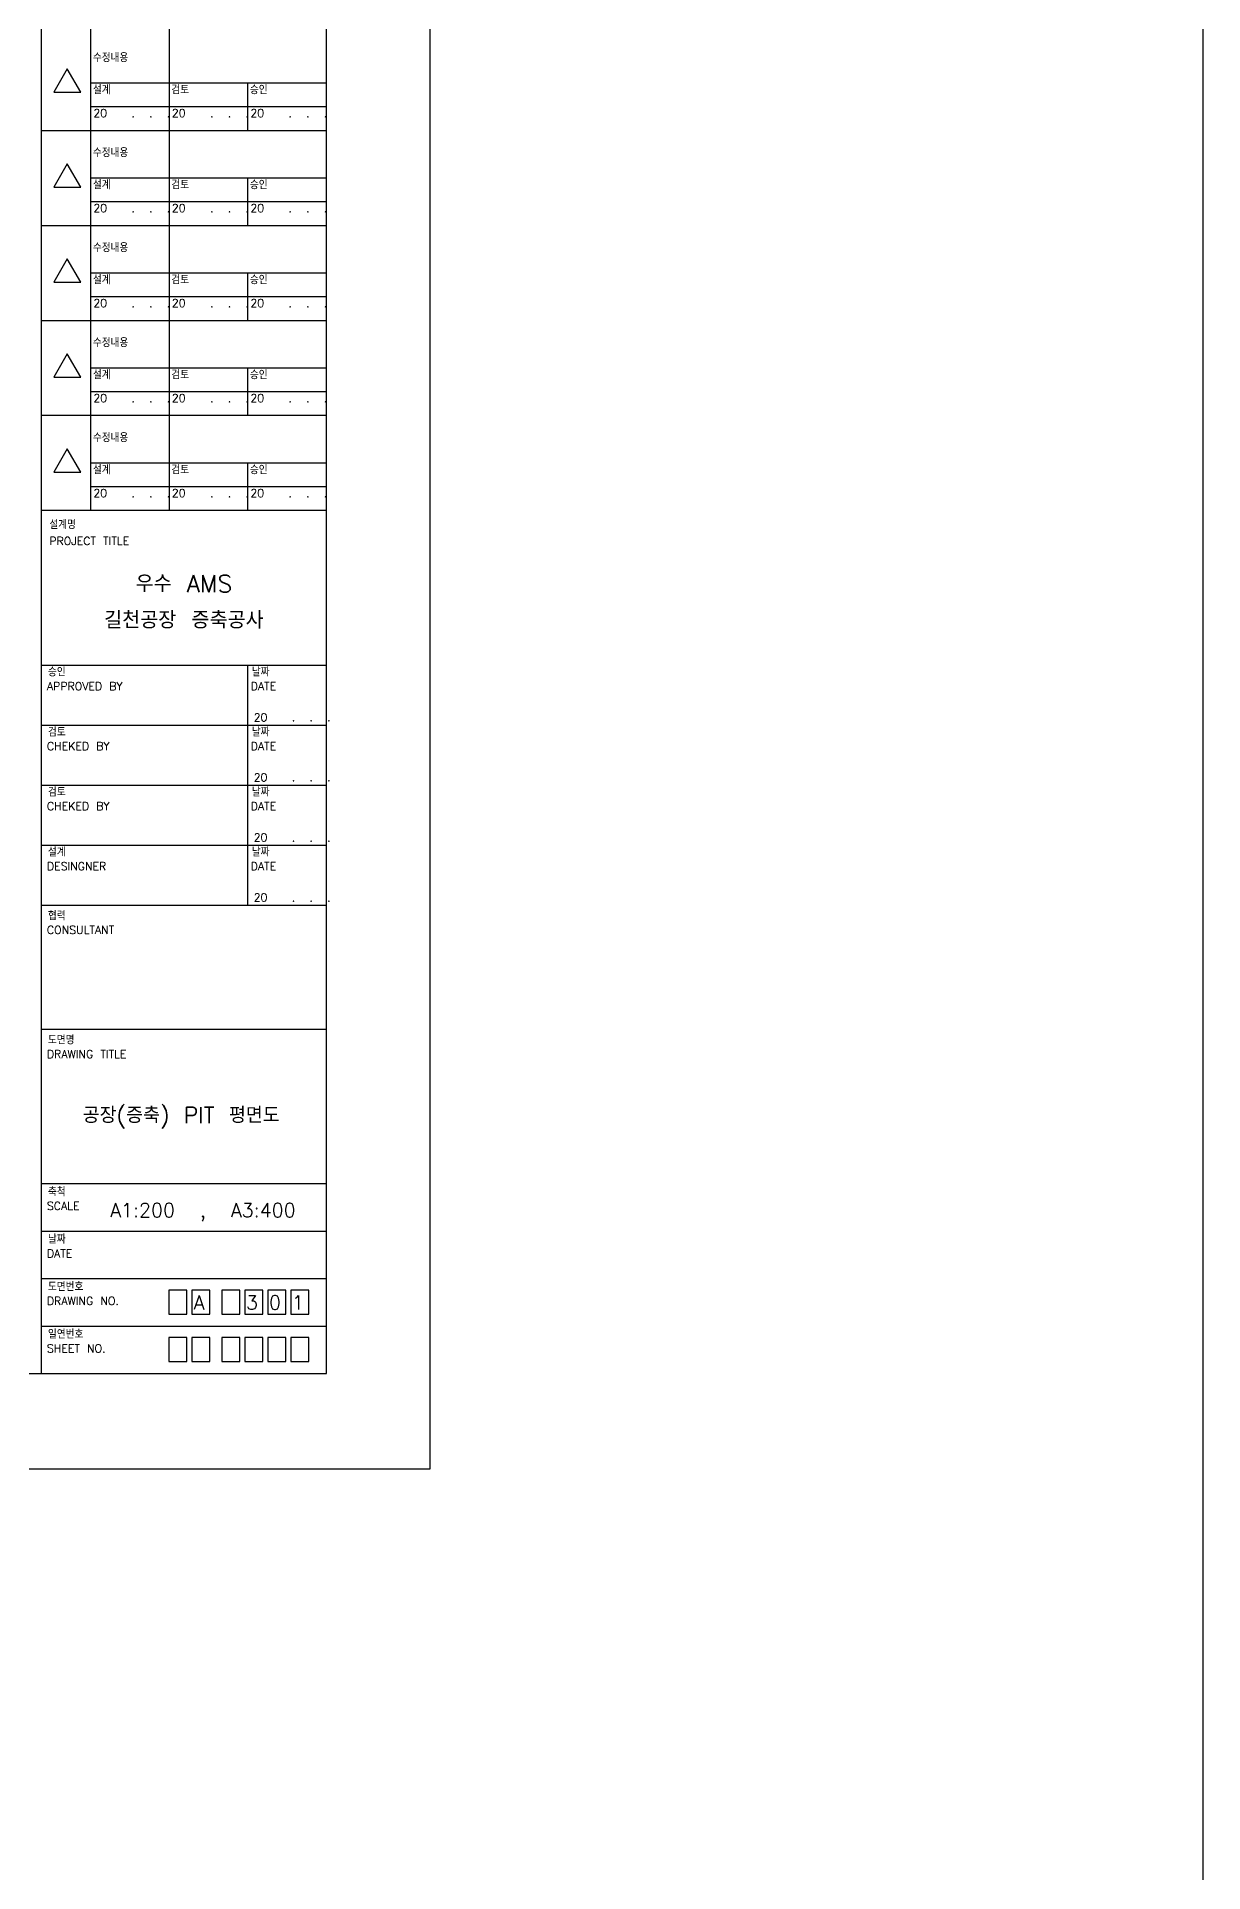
# Model space of a CAD drawing. Header units: millimetres. Extents: x 10462777 to 22643323, y 453826 to 1389191.
# Drawn here: x 11656024 to 11714377, y 631930 to 723745 of the extents above; entities that cross this region are included whole.
import ezdxf
from ezdxf.enums import TextEntityAlignment as Align

# ---------------------------------------------------------------- set-up
doc = ezdxf.new("R2010")
doc.units = ezdxf.units.MM
doc.header["$LTSCALE"] = 200
doc.header["$MEASUREMENT"] = 0
doc.layers.get('0').update_dxf_attribs({"linetype": 'CONTINUOUS'})
for name, color, linetype in [('EL', 9, 'CONTINUOUS'), ('SHEET', 3, 'CONTINUOUS'), ('TEXT', 7, 'CONTINUOUS'), ('TITLE', 3, 'CONTINUOUS')]:
    doc.layers.add(name, color=color, linetype=linetype)
doc.styles.add('HY울릉도L', font='txt.shx ', dxfattribs={"bigfont": ' whgtxt.shx'})
doc.styles.add('굴림', font='txt.shx ', dxfattribs={"bigfont": ' whgtxt.shx'})

# ---------------------------------------------------------------- blocks, each defined once
blk = doc.blocks.new('아키람시트')
at = {"layer": 'SHEET', "color": 4}
for p, q in [((163173, -595171), (163173, -565471)), ((158310, -593981), (158310, -566663)), ((161875, -593981), (161875, -566663)), ((158929, -583190), (158929, -576062)), ((159911, -583190), (159911, -576062)), ((158635, -577666), (158468, -577956)), ((158803, -577956), (158635, -577666)), ((158468, -577956), (158803, -577956)), ((161875, -577844), (158929, -577844)), ((160893, -578438), (160893, -577844)), ((161875, -578141), (158929, -578141)), ((158310, -578438), (161875, -578438)), ((158635, -578854), (158468, -579144)), ((158803, -579144), (158635, -578854)), ((161875, -579032), (158929, -579032)), ((160893, -579626), (160893, -579032)), ((158468, -579144), (158803, -579144)), ((161875, -579329), (158929, -579329)), ((158310, -579626), (161875, -579626)), ((158635, -580042), (158468, -580332)), ((158803, -580332), (158635, -580042)), ((161875, -580220), (158929, -580220)), ((160893, -580814), (160893, -580220)), ((158468, -580332), (158803, -580332)), ((161875, -580517), (158929, -580517)), ((158310, -580814), (161875, -580814)), ((158635, -581230), (158468, -581520)), ((158803, -581520), (158635, -581230)), ((161875, -581408), (158929, -581408)), ((160893, -582002), (160893, -581408)), ((158468, -581520), (158803, -581520)), ((161875, -581705), (158929, -581705)), ((161875, -582002), (158310, -582002)), ((158635, -582418), (158468, -582708)), ((158803, -582708), (158635, -582418)), ((158468, -582708), (158803, -582708)), ((161875, -582596), (158929, -582596)), ((160893, -583190), (160893, -582596)), ((161875, -582893), (158929, -582893)), ((161875, -583190), (158310, -583190)), ((158310, -585121), (161875, -585121)), ((160893, -588123), (160893, -585121)), ((158310, -585871), (161875, -585871)), ((158310, -586622), (161875, -586622)), ((158310, -587372), (161875, -587372)), ((158310, -588123), (161875, -588123)), ((158310, -589675), (161875, -589675)), ((158310, -591605), (161875, -591605)), ((158310, -592199), (161875, -592199)), ((158310, -592793), (161875, -592793)), ((160130, -592937), (159905, -592937)), ((159905, -592937), (159905, -593237)), ((160130, -593237), (160130, -592937)), ((160417, -592937), (160192, -592937)), ((160192, -592937), (160192, -593237)), ((160417, -593237), (160417, -592937)), ((160793, -592937), (160567, -592937)), ((160567, -592937), (160567, -593237)), ((160793, -593237), (160793, -592937)), ((161080, -592937), (160855, -592937)), ((160855, -592937), (160855, -593237)), ((161080, -593237), (161080, -592937)), ((161368, -592937), (161143, -592937)), ((161143, -592937), (161143, -593237)), ((161368, -593237), (161368, -592937)), ((161656, -592937), (161431, -592937)), ((161431, -592937), (161431, -593237)), ((161656, -593237), (161656, -592937)), ((159905, -593237), (160130, -593237)), ((160192, -593237), (160417, -593237)), ((160567, -593237), (160793, -593237)), ((160855, -593237), (161080, -593237)), ((161143, -593237), (161368, -593237)), ((161431, -593237), (161656, -593237)), ((158310, -593387), (161875, -593387)), ((160130, -593531), (159905, -593531)), ((159905, -593531), (159905, -593831)), ((160130, -593831), (160130, -593531)), ((160417, -593531), (160192, -593531)), ((160192, -593531), (160192, -593831)), ((160417, -593831), (160417, -593531)), ((160567, -593531), (160567, -593831)), ((160793, -593531), (160567, -593531)), ((160793, -593831), (160793, -593531)), ((161080, -593531), (160855, -593531)), ((160855, -593531), (160855, -593831)), ((161080, -593831), (161080, -593531)), ((161368, -593531), (161143, -593531)), ((161143, -593531), (161143, -593831)), ((161368, -593831), (161368, -593531)), ((161656, -593531), (161431, -593531)), ((161431, -593531), (161431, -593831)), ((161656, -593831), (161656, -593531)), ((122934, -593981), (161875, -593981)), ((159905, -593831), (160130, -593831)), ((160192, -593831), (160417, -593831)), ((160567, -593831), (160793, -593831)), ((160855, -593831), (161080, -593831)), ((161143, -593831), (161368, -593831)), ((161431, -593831), (161656, -593831)), ((121173, -595171), (163173, -595171))]:
    blk.add_line(p, q, dxfattribs=at)
at = {"layer": 'SHEET', "color": 4, "style": '굴림'}
for s, height, p in [('수정내용', 100.1, (158955, -577579)), ('설계', 100.1, (158955, -577981)), ('검토', 100.1, (159937, -577981)), ('승인', 100.1, (160918, -577981)), ('20   .  .  .', 100.06, (158960, -578268)), ('20   .  .  .', 100.06, (159942, -578268)), ('20   .  .  .', 100.06, (160924, -578268)), ('수정내용', 100.1, (158955, -578767)), ('설계', 100.1, (158955, -579169)), ('검토', 100.1, (159937, -579169)), ('승인', 100.1, (160918, -579169)), ('20   .  .  .', 100.06, (158960, -579456)), ('20   .  .  .', 100.06, (159942, -579456)), ('20   .  .  .', 100.06, (160924, -579456)), ('수정내용', 100.1, (158955, -579955)), ('설계', 100.1, (158955, -580357)), ('검토', 100.1, (159937, -580357)), ('승인', 100.1, (160918, -580357)), ('20   .  .  .', 100.06, (158960, -580644)), ('20   .  .  .', 100.06, (159942, -580644)), ('20   .  .  .', 100.06, (160924, -580644)), ('수정내용', 100.1, (158955, -581143)), ('설계', 100.1, (158955, -581545)), ('검토', 100.1, (159937, -581545)), ('승인', 100.1, (160918, -581545)), ('20   .  .  .', 100.06, (158960, -581832)), ('20   .  .  .', 100.06, (159942, -581832)), ('20   .  .  .', 100.06, (160924, -581832)), ('수정내용', 100.1, (158955, -582331)), ('설계', 100.1, (158955, -582733)), ('검토', 100.1, (159937, -582733)), ('승인', 100.1, (160918, -582733)), ('20   .  .  .', 100.06, (158960, -583020)), ('20   .  .  .', 100.06, (159942, -583020)), ('20   .  .  .', 100.06, (160924, -583020)), ('설계명', 100.1, (158410, -583418)), ('PROJECT TITLE', 100.06, (158410, -583619)), ('승인', 100.1, (158393, -585261)), ('날짜', 100.1, (160942, -585261)), ('APPROVED BY', 100.06, (158380, -585435)), ('DATE', 100.1, (160929, -585435)), ('20   .  .  .', 100.06, (160965, -585825)), ('검토', 100.1, (158393, -586012)), ('날짜', 100.1, (160942, -586012)), ('CHEKED BY', 100.1, (158380, -586185)), ('DATE', 100.1, (160929, -586185)), ('검토', 100.1, (158393, -586762)), ('날짜', 100.1, (160942, -586762)), ('20   .  .  .', 100.06, (160965, -586575)), ('CHEKED BY', 100.1, (158380, -586935)), ('DATE', 100.1, (160929, -586935)), ('20   .  .  .', 100.06, (160965, -587326)), ('DESINGNER', 100.1, (158380, -587686)), ('설계', 100.1, (158393, -587513)), ('DATE', 100.1, (160929, -587686)), ('날짜', 100.1, (160942, -587513)), ('20   .  .  .', 100.06, (160965, -588076)), ('협력', 100.1, (158393, -588310)), ('CONSULTANT', 100.1, (158380, -588483)), ('도면명', 100.1, (158393, -589862)), ('DRAWING TITLE', 100.06, (158380, -590035)), ('축척', 100.1, (158393, -591761)), ('SCALE', 100.1, (158380, -591934)), ('DATE', 100.1, (158380, -592528)), ('날짜', 100.1, (158393, -592354)), ('도면번호', 100.1, (158393, -592948)), ('DRAWING NO.', 100.06, (158380, -593122)), ('일연번호', 100.1, (158393, -593542)), ('SHEET NO.', 100.1, (158380, -593716))]:
    blk.add_text(s, height=height, dxfattribs=at).set_placement(p)

msp = doc.modelspace()

# ---------------------------------------------------------------- linework, layer by layer
at = {"layer": 'EL', "ltscale": 10}
msp.add_line((11714377, 471089), (11714377, 792772), dxfattribs=at)

# ---------------------------------------------------------------- block references
at = {"xscale": 4, "yscale": 4, "zscale": 4}
msp.add_blockref('아키람시트', (11023015.41962, 3032798.09622), dxfattribs=at)

# ---------------------------------------------------------------- texts
at = {"layer": 'TEXT', "style": 'HY울릉도L'}
for s, p in [('A', (11664142.69902, 660438.17879)), ('3', (11666790.94556, 660438.17879)), ('0', (11667940.18462, 660438.17879)), ('1', (11669089.42369, 660438.17879))]:
    msp.add_text(s, height=699.53671, dxfattribs=at).set_placement(p, align=Align.MIDDLE)
at = {"layer": 'TITLE', "style": 'HY울릉도L'}
for s, height, p in [('우수 AMS', 853.333333, (11663385.50714, 696408.22021)), ('길천공장 증축공사', 853.333333, (11663385.50714, 694608.22021)), ('공장(증축) PIT 평면도', 800, (11663251.07267, 669747.38059)), ('A1:200  ,  A3:400', 700, (11664337.04195, 664948.57426))]:
    msp.add_text(s, height=height, dxfattribs=at).set_placement(p, align=Align.MIDDLE)

doc.saveas('drawing.dxf')
